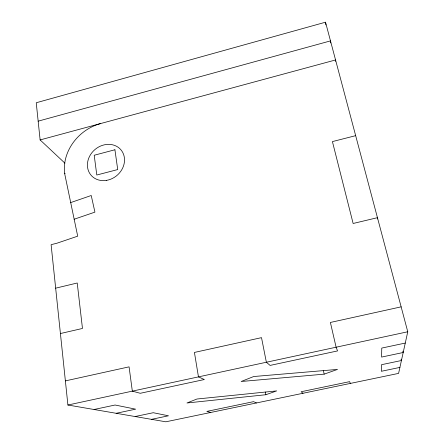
<?xml version="1.0" encoding="UTF-8"?>
<svg xmlns="http://www.w3.org/2000/svg" width="444" height="444" viewBox="0 0 444 444"><rect width="100%" height="100%" fill="white"/><g stroke="black" fill="none" stroke-linecap="round" stroke-linejoin="round"><path stroke-width="0.67" d="M64.918 163.176L40.127 139.927L36.236 102.758L325.524 22.2L407.764 331.768L398.59 373.387L165.851 421.8L67.91 405.022L51.104 244.672L56.843 243.245L77.7 236.169L64.574 173.199A44.389 38.478 -40.3 0 1 100.583 123.565M265.851 394.733L276.684 390.903L196.942 399.017L186.946 402.98L265.851 394.733L265.329 392.041M324.159 374.142L337.523 369.419L253.696 376.529L241.142 381.501L324.159 374.142L323.421 370.812M70.618 202.619L91.225 195.504L94.927 212.127L74.126 219.247M38.162 121.162L330.491 40.892L330.736 42.946M40.127 139.927L335.559 59.962L335.708 61.333M355.666 135.659L332.417 141.592L353.135 223.482L377.456 217.682L377.472 218.97M55.661 288.173L77.228 283.006L82.467 328.46L60.417 333.538M65.379 380.897L129.071 366.849L132.334 391.136L140.271 393.29L204.357 379.531L198.468 376.884L194.428 352.436L261.51 337.645L266.367 362.249L270.096 365.412L337.562 350.921L336.108 347.214L330.392 322.455L401.148 306.848M67.91 405.022L407.764 331.768M94.067 409.501L115.074 405.017L135.642 409.168L116.178 413.292M405.278 343.062L381.762 348.079L381.601 357.076L403.196 352.503L402.852 351.187M135.115 416.533L153.241 412.72L168.476 415.795L151.509 419.341M399.911 367.404L381.357 371.284L381.468 364.713L401.426 360.517L401.087 359.213M210.739 412.465L206.826 411.399L253.552 401.659L256.438 402.958M302.963 393.279L301.149 391.741L349.633 381.64L350.338 383.422M64.574 173.199L65.151 173.726M325.524 22.2L325.868 24.942M114.918 149.767L94.2 155.25L96.792 175.014L117.727 169.558L114.918 149.767M106.405 180.386A19.614 17 -40.3 0 0 121.823 150.977A19.614 17 -40.3 0 0 89.682 156.105A19.614 17 -40.3 0 0 106.405 180.386"/></g></svg>
